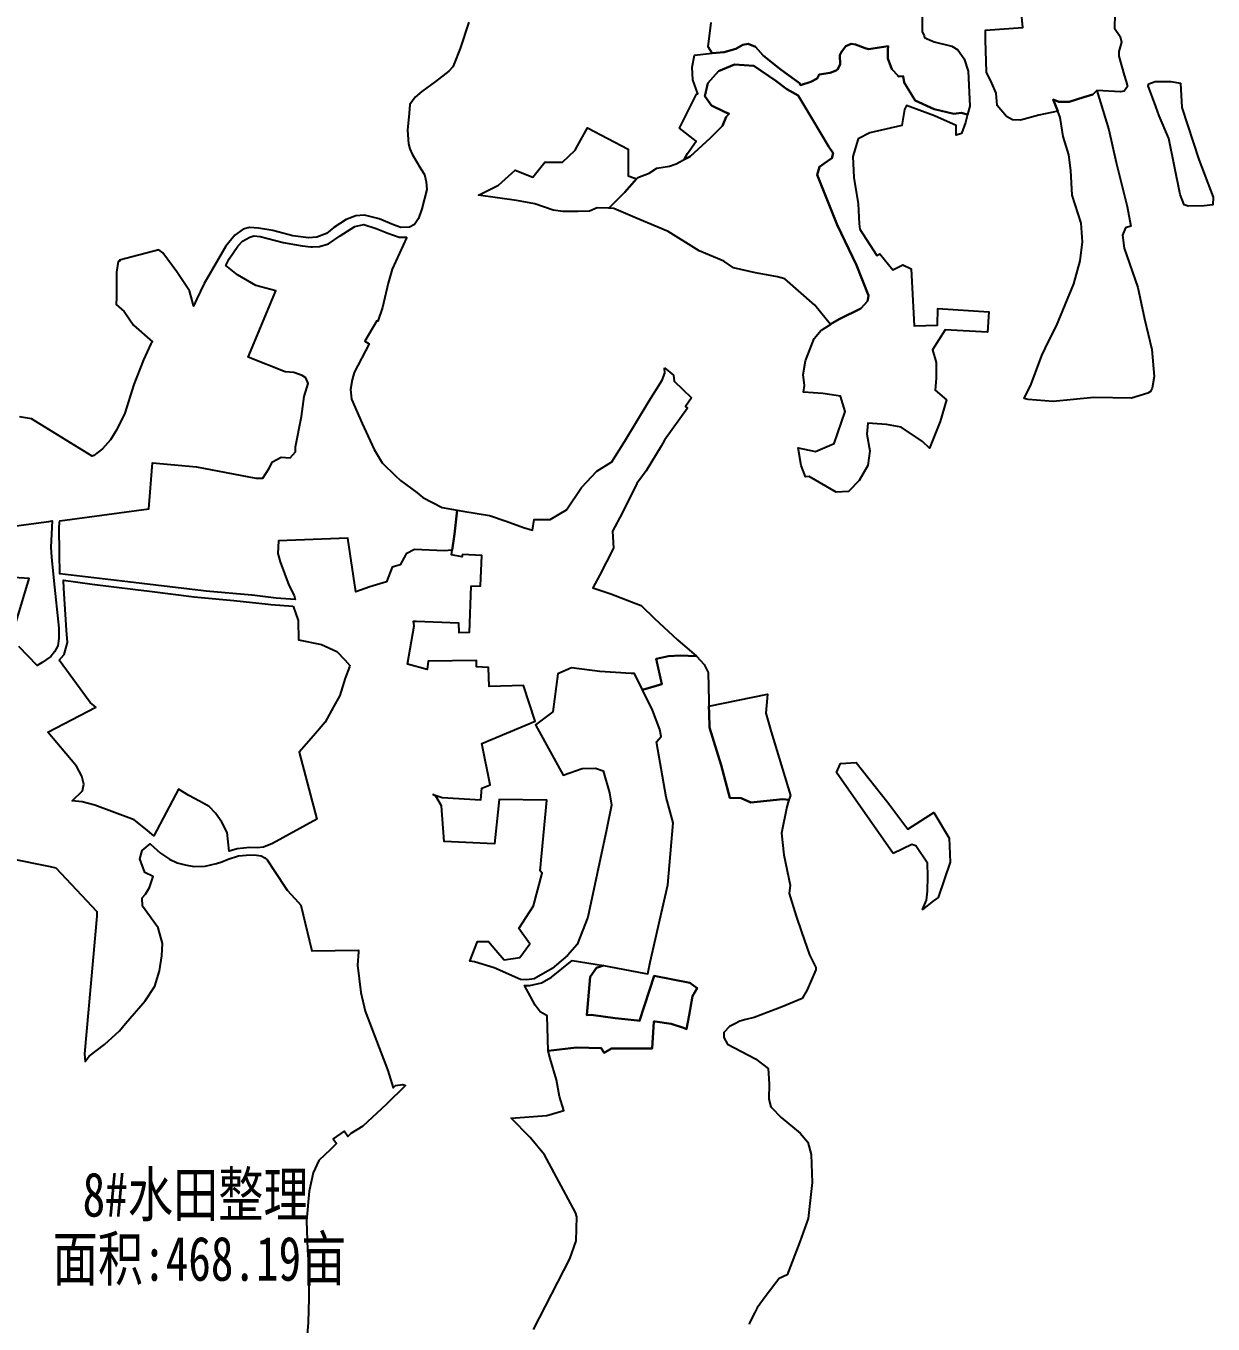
# Model space of a CAD drawing. Header units: millimetres. Extents: x 35444746 to 35449000, y 3482000 to 3488437.
# Drawn here: x 35447465.6 to 35447868.1, y 3484146.7 to 3484586.7 of the extents above; entities that cross this region are included whole.
import ezdxf
from ezdxf.enums import TextEntityAlignment as Align

# ---------------------------------------------------------------- set-up
doc = ezdxf.new("R2010")
doc.units = ezdxf.units.MM
for name, color, linetype, true_color in [('0203.02旱地整理', 9, 'Continuous', 0x808080), ('0204.01水田整理标注', 7, 'Continuous', 0xffffff), ('0204.02水田整理', 9, 'Continuous', 0x808080)]:
    doc.layers.add(name, color=color, linetype=linetype, true_color=true_color)
doc.styles.add('宋体', font='')
doc.styles.get('宋体').set_extended_font_data('SimSun')

msp = doc.modelspace()

# ---------------------------------------------------------------- linework, layer by layer
at = {"layer": '0203.02旱地整理', "color": 41}
for points in [[(35447698.287, 3484577.454), (35447702.366, 3484577.798), (35447706.317, 3484578.881), (35447708.728, 3484580.319), (35447710.53, 3484580.647), (35447712.921, 3484579.6), (35447715.554, 3484576.666), (35447721.175, 3484572.165), (35447727.933, 3484567.257), (35447728.19, 3484566.643), (35447731.684, 3484567.749), (35447733.907, 3484568.818), (35447734.534, 3484570.198), (35447738.329, 3484570.749), (35447740.313, 3484571.605), (35447740.896, 3484572.068), (35447741.672, 3484573.709), (35447741.619, 3484576.782), (35447742.188, 3484577.874), (35447743.636, 3484579.761), (35447745.445, 3484580.562), (35447746.92, 3484580.335), (35447750.199, 3484579.157), (35447751.274, 3484578.834), (35447757.945, 3484579.764), (35447757.867, 3484578.542), (35447757.844, 3484575.651), (35447759.176, 3484572.069), (35447761.369, 3484569.756), (35447761.453, 3484569.586), (35447763.018, 3484569.63), (35447763.431, 3484567.53), (35447767.1, 3484561.42), (35447773.515, 3484558.477), (35447780.247, 3484556.92), (35447782.739, 3484557.18), (35447784.862, 3484556.698), (35447784.128, 3484553.906), (35447782.88, 3484550.163), (35447781.049, 3484549.694), (35447781.026, 3484550.504), (35447781.02, 3484552.875), (35447773.641, 3484556.16), (35447764.213, 3484559.647), (35447763.508, 3484558.393), (35447762.594, 3484552.946), (35447751.767, 3484550.399), (35447747.777, 3484548.421), (35447746.021, 3484542.369), (35447746.267, 3484535.295), (35447747.821, 3484526.395), (35447748.142, 3484519.576), (35447748.355, 3484517.749), (35447754.063, 3484508.839), (35447755.182, 3484509.442), (35447759.489, 3484504.018), (35447762.934, 3484505.654), (35447765.719, 3484504.294), (35447766.751, 3484485.068), (35447774.669, 3484485.204), (35447774.809, 3484490.945), (35447792.122, 3484489.765), (35447791.655, 3484482.86), (35447777.272, 3484483.611), (35447772.951, 3484476.892), (35447774.272, 3484472.572), (35447774.272, 3484467.173), (35447773.845, 3484463.196), (35447777.707, 3484459.935), (35447775.643, 3484452.615), (35447772.004, 3484443.552), (35447769.572, 3484445.77), (35447762.335, 3484450.689), (35447757.414, 3484451.557), (35447751.043, 3484452.079), (35447750.72, 3484448.322), (35447751.746, 3484442.675), (35447751.025, 3484437.734), (35447748.084, 3484432.553), (35447744.517, 3484428.814), (35447740.379, 3484428.661), (35447731.197, 3484433.974), (35447729.912, 3484433.879), (35447728.412, 3484437.724), (35447727.424, 3484443.68), (35447733.31, 3484442.455), (35447739.687, 3484445.152), (35447743.366, 3484455.939), (35447741.793, 3484461.141), (35447735.751, 3484462.077), (35447729.2, 3484462.517), (35447729.602, 3484464.781), (35447729.115, 3484468.482), (35447729.925, 3484473.119), (35447732.823, 3484480.748), (35447735.296, 3484483.563), (35447735.706, 3484483.823), (35447738.364, 3484485.508), (35447739.008, 3484485.917), (35447741.594, 3484487.441), (35447748.657, 3484490.903), (35447750.907, 3484493.373), (35447751.036, 3484493.881), (35447751.304, 3484495.337), (35447747.182, 3484505.576), (35447740.685, 3484519.265), (35447733.913, 3484536.235), (35447734.706, 3484538.889), (35447736.259, 3484539.992), (35447738.848, 3484541.859), (35447739.339, 3484543.496), (35447737.854, 3484545.66), (35447732.203, 3484555.174), (35447727.454, 3484563.126), (35447723.562, 3484565.221), (35447719.87, 3484568.014), (35447712.386, 3484573.1), (35447705.9, 3484573.599), (35447700.412, 3484571.305), (35447696.819, 3484567.315), (35447695.774, 3484562.84), (35447698.006, 3484559.696), (35447702.447, 3484557.592), (35447704.092, 3484556.9), (35447703.03, 3484555.85), (35447701.813, 3484552.796), (35447697.609, 3484548.594), (35447690.862, 3484542.43), (35447688.79, 3484541.351), (35447689.942, 3484543.399), (35447692.85, 3484547.662), (35447687.157, 3484552.017), (35447692.927, 3484563.551), (35447693.38, 3484563.631), (35447691.762, 3484568.389), (35447691.546, 3484572.693), (35447692.31, 3484576.816)], [(35447698.287, 3484577.454), (35447702.366, 3484577.798), (35447706.317, 3484578.881), (35447708.728, 3484580.319), (35447710.53, 3484580.647), (35447712.921, 3484579.6), (35447715.554, 3484576.666), (35447721.175, 3484572.165), (35447727.933, 3484567.257), (35447728.19, 3484566.643), (35447731.684, 3484567.749), (35447733.907, 3484568.818), (35447734.534, 3484570.198), (35447738.329, 3484570.749), (35447740.313, 3484571.605), (35447740.896, 3484572.068), (35447741.672, 3484573.709), (35447741.619, 3484576.782), (35447742.188, 3484577.874), (35447743.636, 3484579.761), (35447745.445, 3484580.562), (35447746.92, 3484580.335), (35447750.199, 3484579.157), (35447751.274, 3484578.834), (35447757.945, 3484579.764), (35447757.867, 3484578.542), (35447757.844, 3484575.651), (35447759.176, 3484572.069), (35447761.369, 3484569.756), (35447761.453, 3484569.586), (35447763.018, 3484569.63), (35447763.431, 3484567.53), (35447767.1, 3484561.42), (35447773.515, 3484558.477), (35447780.247, 3484556.92), (35447782.739, 3484557.18), (35447784.862, 3484556.698), (35447784.128, 3484553.906), (35447782.88, 3484550.163), (35447781.049, 3484549.694), (35447781.026, 3484550.504), (35447781.02, 3484552.875), (35447773.641, 3484556.16), (35447764.213, 3484559.647), (35447763.508, 3484558.393), (35447762.594, 3484552.946), (35447751.767, 3484550.399), (35447747.777, 3484548.421), (35447746.021, 3484542.369), (35447746.267, 3484535.295), (35447747.821, 3484526.395), (35447748.142, 3484519.576), (35447748.355, 3484517.749), (35447754.063, 3484508.839), (35447755.182, 3484509.442), (35447759.489, 3484504.018), (35447762.934, 3484505.654), (35447765.719, 3484504.294), (35447766.751, 3484485.068), (35447774.669, 3484485.204), (35447774.809, 3484490.945), (35447792.122, 3484489.765), (35447791.655, 3484482.86), (35447777.272, 3484483.611), (35447772.951, 3484476.892), (35447774.272, 3484472.572), (35447774.272, 3484467.173), (35447773.845, 3484463.196), (35447777.707, 3484459.935), (35447775.643, 3484452.615), (35447772.004, 3484443.552), (35447769.572, 3484445.77), (35447762.335, 3484450.689), (35447757.414, 3484451.557), (35447751.043, 3484452.079), (35447750.72, 3484448.322), (35447751.746, 3484442.675), (35447751.025, 3484437.734), (35447748.084, 3484432.553), (35447744.517, 3484428.814), (35447740.379, 3484428.661), (35447731.197, 3484433.974), (35447729.912, 3484433.879), (35447728.412, 3484437.724), (35447727.424, 3484443.68), (35447733.31, 3484442.455), (35447739.687, 3484445.152), (35447743.366, 3484455.939), (35447741.793, 3484461.141), (35447735.751, 3484462.077), (35447729.2, 3484462.517), (35447729.602, 3484464.781), (35447729.115, 3484468.482), (35447729.925, 3484473.119), (35447732.823, 3484480.748), (35447735.296, 3484483.563), (35447735.706, 3484483.823), (35447738.364, 3484485.508), (35447739.008, 3484485.917), (35447741.594, 3484487.441), (35447748.657, 3484490.903), (35447750.907, 3484493.373), (35447751.036, 3484493.881), (35447751.304, 3484495.337), (35447747.182, 3484505.576), (35447740.685, 3484519.265), (35447733.913, 3484536.235), (35447734.706, 3484538.889), (35447736.259, 3484539.992), (35447738.848, 3484541.859), (35447739.339, 3484543.496), (35447737.854, 3484545.66), (35447732.203, 3484555.174), (35447727.454, 3484563.126), (35447723.562, 3484565.221), (35447719.87, 3484568.014), (35447712.386, 3484573.1), (35447705.9, 3484573.599), (35447700.412, 3484571.305), (35447696.819, 3484567.315), (35447695.774, 3484562.84), (35447698.006, 3484559.696), (35447702.447, 3484557.592), (35447704.092, 3484556.9), (35447703.03, 3484555.85), (35447701.813, 3484552.796), (35447697.609, 3484548.594), (35447690.862, 3484542.43), (35447688.79, 3484541.351), (35447689.942, 3484543.399), (35447692.85, 3484547.662), (35447687.157, 3484552.017), (35447692.927, 3484563.551), (35447693.38, 3484563.631), (35447691.762, 3484568.389), (35447691.546, 3484572.693), (35447692.31, 3484576.816)], [(35447857.079, 3484567.298), (35447857.518, 3484559.015), (35447863.355, 3484541.42), (35447868.125, 3484528.658), (35447868.106, 3484526.007), (35447865.121, 3484525.696), (35447859.652, 3484525.569), (35447858.33, 3484526.076), (35447857.029, 3484529.565), (35447853.162, 3484548.548), (35447849.903, 3484556.191), (35447848.744, 3484559.408), (35447846.143, 3484566.381), (35447846.314, 3484567.043), (35447848.472, 3484567.855), (35447853.771, 3484567.818)], [(35447857.079, 3484567.298), (35447857.518, 3484559.015), (35447863.355, 3484541.42), (35447868.125, 3484528.658), (35447868.106, 3484526.007), (35447865.121, 3484525.696), (35447859.652, 3484525.569), (35447858.33, 3484526.076), (35447857.029, 3484529.565), (35447853.162, 3484548.548), (35447849.903, 3484556.191), (35447848.744, 3484559.408), (35447846.143, 3484566.381), (35447846.314, 3484567.043), (35447848.472, 3484567.855), (35447853.771, 3484567.818)], [(35447828.665, 3484564.733), (35447832.761, 3484551.434), (35447835.232, 3484540.396), (35447839.02, 3484525.478), (35447840.234, 3484518.804), (35447838.491, 3484518.24), (35447837.385, 3484515.735), (35447837.94, 3484511.291), (35447842.642, 3484498.025), (35447844.913, 3484487.367), (35447847.392, 3484476.965), (35447848.165, 3484467.831), (35447847.529, 3484463.907), (35447846.934, 3484462.739), (35447846.049, 3484462.176), (35447840.515, 3484460.458), (35447827.748, 3484460.698), (35447813.913, 3484459.405), (35447805.465, 3484460.035), (35447804.075, 3484460.349), (35447806.481, 3484465.194), (35447810.082, 3484474.922), (35447812.279, 3484479.702), (35447815.09, 3484484.976), (35447820.904, 3484499.221), (35447823.046, 3484507.098), (35447823.833, 3484513.468), (35447823.374, 3484519.854), (35447820.319, 3484529.268), (35447819.875, 3484537.667), (35447819.227, 3484542.943), (35447817.895, 3484547.4), (35447817.342, 3484549.251), (35447816.296, 3484555.636), (35447815.482, 3484557.729), (35447813.942, 3484561.686), (35447815.78, 3484560.918), (35447819.385, 3484560.893), (35447824.258, 3484562.535), (35447827.366, 3484563.435)], [(35447828.665, 3484564.733), (35447832.761, 3484551.434), (35447835.232, 3484540.396), (35447839.02, 3484525.478), (35447840.234, 3484518.804), (35447838.491, 3484518.24), (35447837.385, 3484515.735), (35447837.94, 3484511.291), (35447842.642, 3484498.025), (35447844.913, 3484487.367), (35447847.392, 3484476.965), (35447848.165, 3484467.831), (35447847.529, 3484463.907), (35447846.934, 3484462.739), (35447846.049, 3484462.176), (35447840.515, 3484460.458), (35447827.748, 3484460.698), (35447813.913, 3484459.405), (35447805.465, 3484460.035), (35447804.075, 3484460.349), (35447806.481, 3484465.194), (35447810.082, 3484474.922), (35447812.279, 3484479.702), (35447815.09, 3484484.976), (35447820.904, 3484499.221), (35447823.046, 3484507.098), (35447823.833, 3484513.468), (35447823.374, 3484519.854), (35447820.319, 3484529.268), (35447819.875, 3484537.667), (35447819.227, 3484542.943), (35447817.895, 3484547.4), (35447817.342, 3484549.251), (35447816.296, 3484555.636), (35447815.482, 3484557.729), (35447813.942, 3484561.686), (35447815.78, 3484560.918), (35447819.385, 3484560.893), (35447824.258, 3484562.535), (35447827.366, 3484563.435)], [(35447672.653, 3484534.828), (35447668.62, 3484530.368), (35447663.214, 3484524.868), (35447659.321, 3484524.971), (35447656.688, 3484523.846), (35447652.794, 3484523.806), (35447647.681, 3484523.806), (35447644.394, 3484524.172), (35447638.094, 3484526.362), (35447631.885, 3484527.548), (35447619.04, 3484529.302), (35447625.833, 3484532.677), (35447631.471, 3484537.833), (35447637.469, 3484535.435), (35447641.548, 3484540.471), (35447647.495, 3484540.471), (35447651.795, 3484544.598), (35447652.618, 3484545.998), (35447656.039, 3484552.174), (35447669.79, 3484544.894), (35447669.79, 3484535.828), (35447672.029, 3484535.072)], [(35447672.653, 3484534.828), (35447668.62, 3484530.368), (35447663.214, 3484524.868), (35447659.321, 3484524.971), (35447656.688, 3484523.846), (35447652.794, 3484523.806), (35447647.681, 3484523.806), (35447644.394, 3484524.172), (35447638.094, 3484526.362), (35447631.885, 3484527.548), (35447619.04, 3484529.302), (35447625.833, 3484532.677), (35447631.471, 3484537.833), (35447637.469, 3484535.435), (35447641.548, 3484540.471), (35447647.495, 3484540.471), (35447651.795, 3484544.598), (35447652.618, 3484545.998), (35447656.039, 3484552.174), (35447669.79, 3484544.894), (35447669.79, 3484535.828), (35447672.029, 3484535.072)], [(35447594.741, 3484515.06), (35447589.748, 3484504.206), (35447588.432, 3484499.45), (35447586.496, 3484491.234), (35447584.895, 3484486.592), (35447584.588, 3484486.733), (35447580.466, 3484479.774), (35447581.928, 3484478.897), (35447576.833, 3484469.198), (35447576.18, 3484466.692), (35447575.648, 3484463.407), (35447575.982, 3484460.119), (35447579.584, 3484451.887), (35447583.616, 3484443.134), (35447586.402, 3484438.548), (35447590.914, 3484434.22), (35447592.592, 3484432.611), (35447598.098, 3484428.475), (35447600.219, 3484426.882), (35447606.696, 3484423.396), (35447611.774, 3484422.511), (35447610.855, 3484414.462), (35447610.08, 3484408.933), (35447607.391, 3484408.738), (35447597.358, 3484409.265), (35447594.497, 3484407.752), (35447592.428, 3484404.003), (35447589.719, 3484403.229), (35447587.867, 3484398.219), (35447582.149, 3484396.586), (35447577.392, 3484394.826), (35447574.775, 3484413.081), (35447551.198, 3484412.147), (35447551.002, 3484407.889), (35447551.784, 3484405.08), (35447554.679, 3484397.172), (35447556.588, 3484393.656), (35447556.841, 3484392.268), (35447550.4, 3484392.684), (35447542.322, 3484393.686), (35447542.22, 3484393.695), (35447526.699, 3484395.117), (35447525.829, 3484395.196), (35447509.636, 3484397.089), (35447500.113, 3484398.276), (35447477.12, 3484400.991), (35447477.006, 3484407.937), (35447476.832, 3484416.698), (35447476.972, 3484418.194), (35447477.039, 3484418.912), (35447507.282, 3484422.967), (35447508.473, 3484438.608), (35447523.433, 3484437.176), (35447543.545, 3484433.378), (35447545.966, 3484433.355), (35447547.957, 3484436.583), (35447549.246, 3484438.904), (35447552.097, 3484440.533), (35447555.149, 3484440.262), (35447557.027, 3484442.308), (35447556.949, 3484443.975), (35447558.972, 3484454.255), (35447559.942, 3484461.074), (35447561.302, 3484465.495), (35447560.453, 3484467.381), (35447559.276, 3484468.198), (35447556.398, 3484469.179), (35447553.462, 3484469.45), (35447540.932, 3484474.35), (35447550.315, 3484496.882), (35447543.551, 3484498.639), (35447537.319, 3484502.293), (35447533.332, 3484505.504), (35447534.479, 3484507.744), (35447537.443, 3484512.025), (35447539.005, 3484513.772), (35447541.462, 3484515.069), (35447542.842, 3484515.511), (35447545.051, 3484515.318), (35447552.798, 3484513.322), (35447559.224, 3484512.121), (35447562.185, 3484511.775), (35447562.741, 3484511.802), (35447565.147, 3484511.923), (35447568.22, 3484512.832), (35447572.158, 3484515.544), (35447577.143, 3484518.736), (35447580.144, 3484519.353), (35447584.38, 3484518.03), (35447588.263, 3484516.442), (35447592.146, 3484515.119)], [(35447594.741, 3484515.06), (35447589.748, 3484504.206), (35447588.432, 3484499.45), (35447586.496, 3484491.234), (35447584.895, 3484486.592), (35447584.588, 3484486.733), (35447580.466, 3484479.774), (35447581.928, 3484478.897), (35447576.833, 3484469.198), (35447576.18, 3484466.692), (35447575.648, 3484463.407), (35447575.982, 3484460.119), (35447579.584, 3484451.887), (35447583.616, 3484443.134), (35447586.402, 3484438.548), (35447590.914, 3484434.22), (35447592.592, 3484432.611), (35447598.098, 3484428.475), (35447600.219, 3484426.882), (35447606.696, 3484423.396), (35447611.774, 3484422.511), (35447610.855, 3484414.462), (35447610.08, 3484408.933), (35447607.391, 3484408.738), (35447597.358, 3484409.265), (35447594.497, 3484407.752), (35447592.428, 3484404.003), (35447589.719, 3484403.229), (35447587.867, 3484398.219), (35447582.149, 3484396.586), (35447577.392, 3484394.826), (35447574.775, 3484413.081), (35447551.198, 3484412.147), (35447551.002, 3484407.889), (35447551.784, 3484405.08), (35447554.679, 3484397.172), (35447556.588, 3484393.656), (35447556.841, 3484392.268), (35447550.4, 3484392.684), (35447542.322, 3484393.686), (35447542.22, 3484393.695), (35447526.699, 3484395.117), (35447525.829, 3484395.196), (35447509.636, 3484397.089), (35447500.113, 3484398.276), (35447477.12, 3484400.991), (35447477.006, 3484407.937), (35447476.832, 3484416.698), (35447476.972, 3484418.194), (35447477.039, 3484418.912), (35447507.282, 3484422.967), (35447508.473, 3484438.608), (35447523.433, 3484437.176), (35447543.545, 3484433.378), (35447545.966, 3484433.355), (35447547.957, 3484436.583), (35447549.246, 3484438.904), (35447552.097, 3484440.533), (35447555.149, 3484440.262), (35447557.027, 3484442.308), (35447556.949, 3484443.975), (35447558.972, 3484454.255), (35447559.942, 3484461.074), (35447561.302, 3484465.495), (35447560.453, 3484467.381), (35447559.276, 3484468.198), (35447556.398, 3484469.179), (35447553.462, 3484469.45), (35447540.932, 3484474.35), (35447550.315, 3484496.882), (35447543.551, 3484498.639), (35447537.319, 3484502.293), (35447533.332, 3484505.504), (35447534.479, 3484507.744), (35447537.443, 3484512.025), (35447539.005, 3484513.772), (35447541.462, 3484515.069), (35447542.842, 3484515.511), (35447545.051, 3484515.318), (35447552.798, 3484513.322), (35447559.224, 3484512.121), (35447562.185, 3484511.775), (35447562.741, 3484511.802), (35447565.147, 3484511.923), (35447568.22, 3484512.832), (35447572.158, 3484515.544), (35447577.143, 3484518.736), (35447580.144, 3484519.353), (35447584.38, 3484518.03), (35447588.263, 3484516.442), (35447592.146, 3484515.119)], [(35447682.136, 3484470.742), (35447685.182, 3484468.3), (35447685.339, 3484466.313), (35447691.287, 3484460.641), (35447689.235, 3484457.632), (35447689.962, 3484457.12), (35447682.133, 3484446.232), (35447680.951, 3484444.253), (35447675.924, 3484435.839), (35447674.709, 3484434.212), (35447672.784, 3484431.635), (35447667.764, 3484421.506), (35447664.483, 3484415.441), (35447664.822, 3484409.634), (35447660.048, 3484400.363), (35447657.835, 3484396.244), (35447663.872, 3484394.142), (35447672.402, 3484390.878), (35447674.212, 3484390.236), (35447678.769, 3484385.782), (35447686.485, 3484378.594), (35447692.968, 3484373.074), (35447687.453, 3484373.226), (35447683.476, 3484373.046), (35447679.334, 3484372.113), (35447681.238, 3484363.528), (35447674.655, 3484361.609), (35447671.899, 3484367.18), (35447670.858, 3484367.218), (35447660.209, 3484367.913), (35447650.536, 3484369.126), (35447645.983, 3484367.075), (35447644.231, 3484354.157), (35447638.326, 3484349.751), (35447647.757, 3484332.763), (35447654.246, 3484334.99), (35447658.759, 3484335.107), (35447661.341, 3484334.163), (35447663.438, 3484326.709), (35447664.144, 3484322.596), (35447662.423, 3484314.209), (35447656.159, 3484284.568), (35447652.532, 3484275.362), (35447649.232, 3484271.602), (35447644.034, 3484267.174), (35447637.971, 3484263.738), (35447635.439, 3484263.37), (35447633.275, 3484263.508), (35447624.38, 3484267.377), (35447617.695, 3484269.503), (35447616.051, 3484269.721), (35447618.695, 3484276.298), (35447622.431, 3484276.326), (35447624.95, 3484273.358), (35447627.712, 3484270.104), (35447633.04, 3484270.893), (35447636.457, 3484275.536), (35447632.747012, 3484280.726984), (35447637.657663, 3484288.449693), (35447640.668049, 3484299.451878), (35447639.969757, 3484300.250015), (35447642.165, 3484324.283), (35447626.098, 3484324.439), (35447624.471, 3484309.472), (35447607.397, 3484310.215), (35447606.458, 3484322.288), (35447604.526, 3484325.618), (35447603.69, 3484326.145), (35447606.679, 3484325.202), (35447619.889, 3484324.416), (35447620.176, 3484328.355), (35447622.951, 3484329.443), (35447620.202, 3484343.448), (35447638.27, 3484350.973), (35447634.278, 3484363.167), (35447622.618, 3484362.722), (35447622.482, 3484369.207), (35447618.33, 3484369.455), (35447618.33, 3484371.623), (35447601.986, 3484371.39), (35447601.595, 3484368.572), (35447595.022, 3484370.322), (35447597.172, 3484383.371), (35447596.983, 3484384.944), (35447597.973, 3484384.868), (35447612.227, 3484384.301), (35447612.321, 3484381.093), (35447616.003, 3484381.188), (35447616.569, 3484396.757), (35447619.757, 3484396.883), (35447620.216, 3484407.149), (35447613.573, 3484407.497), (35447613.409, 3484406.757), (35447609.863, 3484407.387), (35447610.08, 3484408.933), (35447610.855, 3484414.462), (35447611.774, 3484422.511), (35447613.727, 3484422.171), (35447622.719, 3484420.753), (35447628.421, 3484418.828), (35447634.295, 3484416.643), (35447637.334, 3484415.738), (35447637.959, 3484419.326), (35447643.346, 3484419.347), (35447648.921, 3484422.661), (35447653.996, 3484430.231), (35447659.123, 3484435.736), (35447664.249, 3484438.894), (35447668.627, 3484445.949), (35447676.924, 3484459.633), (35447681.3, 3484466.6), (35447682.269, 3484468.925)], [(35447682.136, 3484470.742), (35447685.182, 3484468.3), (35447685.339, 3484466.313), (35447691.287, 3484460.641), (35447689.235, 3484457.632), (35447689.962, 3484457.12), (35447682.133, 3484446.232), (35447680.951, 3484444.253), (35447675.924, 3484435.839), (35447674.709, 3484434.212), (35447672.784, 3484431.635), (35447667.764, 3484421.506), (35447664.483, 3484415.441), (35447664.822, 3484409.634), (35447660.048, 3484400.363), (35447657.835, 3484396.244), (35447663.872, 3484394.142), (35447672.402, 3484390.878), (35447674.212, 3484390.236), (35447678.769, 3484385.782), (35447686.485, 3484378.594), (35447692.968, 3484373.074), (35447687.453, 3484373.226), (35447683.476, 3484373.046), (35447679.334, 3484372.113), (35447681.238, 3484363.528), (35447674.655, 3484361.609), (35447671.899, 3484367.18), (35447670.858, 3484367.218), (35447660.209, 3484367.913), (35447650.536, 3484369.126), (35447645.983, 3484367.075), (35447644.231, 3484354.157), (35447638.326, 3484349.751), (35447647.757, 3484332.763), (35447654.246, 3484334.99), (35447658.759, 3484335.107), (35447661.341, 3484334.163), (35447663.438, 3484326.709), (35447664.144, 3484322.596), (35447662.423, 3484314.209), (35447656.159, 3484284.568), (35447652.532, 3484275.362), (35447649.232, 3484271.602), (35447644.034, 3484267.174), (35447637.971, 3484263.738), (35447635.439, 3484263.37), (35447633.275, 3484263.508), (35447624.38, 3484267.377), (35447617.695, 3484269.503), (35447616.051, 3484269.721), (35447618.695, 3484276.298), (35447622.431, 3484276.326), (35447624.95, 3484273.358), (35447627.712, 3484270.104), (35447633.04, 3484270.893), (35447636.457, 3484275.536), (35447632.747012, 3484280.726984), (35447637.657663, 3484288.449693), (35447640.668049, 3484299.451878), (35447639.969757, 3484300.250015), (35447642.165, 3484324.283), (35447626.098, 3484324.439), (35447624.471, 3484309.472), (35447607.397, 3484310.215), (35447606.458, 3484322.288), (35447604.526, 3484325.618), (35447603.69, 3484326.145), (35447606.679, 3484325.202), (35447619.889, 3484324.416), (35447620.176, 3484328.355), (35447622.951, 3484329.443), (35447620.202, 3484343.448), (35447638.27, 3484350.973), (35447634.278, 3484363.167), (35447622.618, 3484362.722), (35447622.482, 3484369.207), (35447618.33, 3484369.455), (35447618.33, 3484371.623), (35447601.986, 3484371.39), (35447601.595, 3484368.572), (35447595.022, 3484370.322), (35447597.172, 3484383.371), (35447596.983, 3484384.944), (35447597.973, 3484384.868), (35447612.227, 3484384.301), (35447612.321, 3484381.093), (35447616.003, 3484381.188), (35447616.569, 3484396.757), (35447619.757, 3484396.883), (35447620.216, 3484407.149), (35447613.573, 3484407.497), (35447613.409, 3484406.757), (35447609.863, 3484407.387), (35447610.08, 3484408.933), (35447610.855, 3484414.462), (35447611.774, 3484422.511), (35447613.727, 3484422.171), (35447622.719, 3484420.753), (35447628.421, 3484418.828), (35447634.295, 3484416.643), (35447637.334, 3484415.738), (35447637.959, 3484419.326), (35447643.346, 3484419.347), (35447648.921, 3484422.661), (35447653.996, 3484430.231), (35447659.123, 3484435.736), (35447664.249, 3484438.894), (35447668.627, 3484445.949), (35447676.924, 3484459.633), (35447681.3, 3484466.6), (35447682.269, 3484468.925)], [(35447556.214, 3484389.969), (35447557.894, 3484385.109), (35447558.038, 3484378.58), (35447565.82, 3484377.008), (35447571.05, 3484374.655), (35447573.666, 3484371.804), (35447575.455, 3484369.932), (35447575.251, 3484369.409), (35447573.778, 3484365.633), (35447572.009, 3484359.721), (35447569.902, 3484355.9), (35447567.091, 3484350.689), (35447563.099, 3484346.109), (35447558.205, 3484340.495), (35447564.278, 3484317.754), (35447549.201, 3484309.58), (35447546.194, 3484308.32), (35447544.002, 3484308.086), (35447541.504, 3484308.167), (35447537.165, 3484307.802), (35447534.512, 3484306.953), (35447533.826, 3484313.272), (35447531.99, 3484316.802), (35447529.824, 3484319.845), (35447527.74, 3484322.071), (35447524.425, 3484323.871), (35447520.84, 3484325.818), (35447517.328, 3484327.939), (35447508.95, 3484312.167), (35447506.113, 3484314.545), (35447502.298, 3484317.528), (35447488.986, 3484322.503), (35447484.674, 3484323.632), (35447481.313, 3484324.056), (35447484.749, 3484327.364), (35447485.172, 3484329.614), (35447484.487, 3484332.394), (35447482.685, 3484335.778), (35447479.127, 3484340.034), (35447473.046, 3484347.306), (35447489.255, 3484355.781), (35447487.397, 3484357.402), (35447476.818, 3484371.707), (35447478.498, 3484373.58), (35447479.627, 3484377.674), (35447479.393, 3484381.821), (35447478.456, 3484395.966), (35447478.277, 3484398.8), (35447488.074, 3484397.499), (35447502.743, 3484395.663), (35447507.434, 3484395.076), (35447522.608, 3484393.211), (35447525.056, 3484392.986), (35447536.129, 3484391.97), (35447547.743, 3484390.679), (35447548.592, 3484390.608)], [(35447556.214, 3484389.969), (35447557.894, 3484385.109), (35447558.038, 3484378.58), (35447565.82, 3484377.008), (35447571.05, 3484374.655), (35447573.666, 3484371.804), (35447575.455, 3484369.932), (35447575.251, 3484369.409), (35447573.778, 3484365.633), (35447572.009, 3484359.721), (35447569.902, 3484355.9), (35447567.091, 3484350.689), (35447563.099, 3484346.109), (35447558.205, 3484340.495), (35447564.278, 3484317.754), (35447549.201, 3484309.58), (35447546.194, 3484308.32), (35447544.002, 3484308.086), (35447541.504, 3484308.167), (35447537.165, 3484307.802), (35447534.512, 3484306.953), (35447533.826, 3484313.272), (35447531.99, 3484316.802), (35447529.824, 3484319.845), (35447527.74, 3484322.071), (35447524.425, 3484323.871), (35447520.84, 3484325.818), (35447517.328, 3484327.939), (35447508.95, 3484312.167), (35447506.113, 3484314.545), (35447502.298, 3484317.528), (35447488.986, 3484322.503), (35447484.674, 3484323.632), (35447481.313, 3484324.056), (35447484.749, 3484327.364), (35447485.172, 3484329.614), (35447484.487, 3484332.394), (35447482.685, 3484335.778), (35447479.127, 3484340.034), (35447473.046, 3484347.306), (35447489.255, 3484355.781), (35447487.397, 3484357.402), (35447476.818, 3484371.707), (35447478.498, 3484373.58), (35447479.627, 3484377.674), (35447479.393, 3484381.821), (35447478.456, 3484395.966), (35447478.277, 3484398.8), (35447488.074, 3484397.499), (35447502.743, 3484395.663), (35447507.434, 3484395.076), (35447522.608, 3484393.211), (35447525.056, 3484392.986), (35447536.129, 3484391.97), (35447547.743, 3484390.679), (35447548.592, 3484390.608)], [(35447697.201, 3484356.057), (35447717.024, 3484360.153), (35447716.525, 3484353.726), (35447718.323, 3484347.363), (35447724.891, 3484325.834), (35447724.289, 3484324.319), (35447722.188, 3484324.548), (35447711.409, 3484323.443), (35447708.095, 3484324.917), (35447704.305, 3484325.073), (35447701.318, 3484336.11), (35447697.37, 3484348.848), (35447697.256, 3484353.712)], [(35447697.201, 3484356.057), (35447717.024, 3484360.153), (35447716.525, 3484353.726), (35447718.323, 3484347.363), (35447724.891, 3484325.834), (35447724.289, 3484324.319), (35447722.188, 3484324.548), (35447711.409, 3484323.443), (35447708.095, 3484324.917), (35447704.305, 3484325.073), (35447701.318, 3484336.11), (35447697.37, 3484348.848), (35447697.256, 3484353.712)], [(35447759.683, 3484306.162), (35447740.408, 3484333.663), (35447741.783, 3484336.658), (35447747.118, 3484336.998), (35447757.867, 3484323.491), (35447764.68, 3484314.413), (35447773.475, 3484320.093), (35447778.615, 3484311.345), (35447778.95, 3484303.271), (35447774.951, 3484291.282), (35447773.382, 3484290.078), (35447769.546, 3484287.136), (35447770.927, 3484290.377), (35447771.335, 3484293.438), (35447771.356, 3484298.395), (35447771.29, 3484302.84), (35447767.297, 3484308.754), (35447765.932, 3484309.187)], [(35447759.683, 3484306.162), (35447740.408, 3484333.663), (35447741.783, 3484336.658), (35447747.118, 3484336.998), (35447757.867, 3484323.491), (35447764.68, 3484314.413), (35447773.475, 3484320.093), (35447778.615, 3484311.345), (35447778.95, 3484303.271), (35447774.951, 3484291.282), (35447773.382, 3484290.078), (35447769.546, 3484287.136), (35447770.927, 3484290.377), (35447771.335, 3484293.438), (35447771.356, 3484298.395), (35447771.29, 3484302.84), (35447767.297, 3484308.754), (35447765.932, 3484309.187)], [(35447650.846, 3484269.848), (35447661.414, 3484268.215), (35447659.084, 3484267.449), (35447656.92, 3484264.386), (35447655.781, 3484251.364), (35447657.208, 3484251.433), (35447665.409, 3484250.361), (35447672.918, 3484249.527), (35447673.642, 3484249.486), (35447678.605, 3484264.676), (35447690.749, 3484262.329), (35447693.216, 3484260.57), (35447691.658, 3484257.828), (35447690.429, 3484251.391), (35447689.616, 3484246.681), (35447688.578, 3484247.134), (35447684.341, 3484248.386), (35447678.917, 3484249.185), (35447678.509, 3484249.208), (35447677.977, 3484240.046), (35447664.136, 3484240.046), (35447661.633, 3484238.568), (35447660.606, 3484240.133), (35447652.299, 3484240.424), (35447642.675, 3484239.277), (35447642.288, 3484251.093), (35447639.968, 3484252.48), (35447638.221, 3484254.708), (35447636.632, 3484257.694), (35447634.619, 3484261.477), (35447636.41, 3484261.395), (35447640.395, 3484262.387), (35447643.776, 3484264.309)], [(35447650.846, 3484269.848), (35447661.414, 3484268.215), (35447659.084, 3484267.449), (35447656.92, 3484264.386), (35447655.781, 3484251.364), (35447657.208, 3484251.433), (35447665.409, 3484250.361), (35447672.918, 3484249.527), (35447673.642, 3484249.486), (35447678.605, 3484264.676), (35447690.749, 3484262.329), (35447693.216, 3484260.57), (35447691.658, 3484257.828), (35447690.429, 3484251.391), (35447689.616, 3484246.681), (35447688.578, 3484247.134), (35447684.341, 3484248.386), (35447678.917, 3484249.185), (35447678.509, 3484249.208), (35447677.977, 3484240.046), (35447664.136, 3484240.046), (35447661.633, 3484238.568), (35447660.606, 3484240.133), (35447652.299, 3484240.424), (35447642.675, 3484239.277), (35447642.288, 3484251.093), (35447639.968, 3484252.48), (35447638.221, 3484254.708), (35447636.632, 3484257.694), (35447634.619, 3484261.477), (35447636.41, 3484261.395), (35447640.395, 3484262.387), (35447643.776, 3484264.309)]]:
    msp.add_lwpolyline(points, close=True, dxfattribs=at)
at = {"layer": '0204.02水田整理', "color": 51}
for points in [[(35447769.613, 3484601.442), (35447769.498, 3484584.744), (35447770.115, 3484583.265), (35447770.324, 3484582.763), (35447771.198, 3484582.248), (35447773.564, 3484581.323), (35447779.57, 3484579.854), (35447781.541, 3484578.609), (35447783.719, 3484575.499), (35447785.068, 3484571.352), (35447785.598, 3484559.49), (35447784.862, 3484556.698), (35447782.739, 3484557.18), (35447780.247, 3484556.92), (35447773.515, 3484558.477), (35447767.1, 3484561.42), (35447763.431, 3484567.53), (35447763.018, 3484569.63), (35447761.453, 3484569.586), (35447761.369, 3484569.756), (35447759.176, 3484572.069), (35447757.844, 3484575.651), (35447757.867, 3484578.542), (35447757.945, 3484579.764), (35447751.274, 3484578.834), (35447750.199, 3484579.157), (35447746.92, 3484580.335), (35447745.445, 3484580.562), (35447743.636, 3484579.761), (35447742.188, 3484577.874), (35447741.619, 3484576.782), (35447741.672, 3484573.709), (35447740.896, 3484572.068), (35447740.313, 3484571.605), (35447738.329, 3484570.749), (35447734.534, 3484570.198), (35447733.907, 3484568.818), (35447731.684, 3484567.749), (35447728.19, 3484566.643), (35447727.933, 3484567.257), (35447721.175, 3484572.165), (35447715.554, 3484576.666), (35447712.921, 3484579.6), (35447710.53, 3484580.647), (35447708.728, 3484580.319), (35447706.317, 3484578.881), (35447702.366, 3484577.798), (35447698.287, 3484577.454), (35447696.904, 3484579.574), (35447697.918, 3484587.872)], [(35447615.816, 3484587.954), (35447612.883, 3484579.068), (35447610.718, 3484573.61), (35447610.371, 3484572.849), (35447608.997, 3484571.38), (35447604.485, 3484567.796), (35447599.775, 3484564.412), (35447597.531, 3484562.574), (35447595.766, 3484560.01), (35447595.486, 3484557.136), (35447594.92, 3484551.32), (35447595.327, 3484546.681), (35447595.736, 3484544.971), (35447596.527, 3484543.159), (35447599.436, 3484538.23), (35447600.682, 3484536.309), (35447601.305, 3484533.818), (35447601.513, 3484531.275), (35447599.858, 3484524.647), (35447598.699, 3484521.456), (35447597.355, 3484519.344), (35447595.628, 3484518.506), (35447592.695, 3484518.402), (35447590.182, 3484519.239), (35447585.312, 3484521.249), (35447580.836, 3484522.374), (35447580.222, 3484522.528), (35447577.492, 3484522.28), (35447574.2, 3484521.106), (35447570.025, 3484518.341), (35447567.472, 3484516.374), (35447564.249, 3484515.12), (35447561.446, 3484514.869), (35447556.113, 3484515.549), (35447549.257, 3484517.286), (35447544.404, 3484518.172), (35447541.408, 3484518.34), (35447539.213, 3484517.75), (35447536.379, 3484515.751), (35447533.414, 3484512.046), (35447530.914, 3484507.683), (35447526.057, 3484499.388), (35447523.566, 3484494.142), (35447522.424, 3484491.653), (35447521.978, 3484493.564), (35447521.068, 3484496.864), (35447516.735, 3484503.307), (35447512.003, 3484509.804), (35447510.627, 3484510.805), (35447497.336, 3484507.312), (35447497.373, 3484506.901), (35447496.811, 3484506.834), (35447496.289, 3484503.265), (35447496.323, 3484494.608), (35447496.165, 3484492.244), (35447498.947, 3484489.924), (35447502.034, 3484485.275), (35447508.516, 3484479.555), (35447507.89, 3484478.918), (35447505.467, 3484473.526), (35447502.164, 3484465.162), (35447499.129, 3484455.45), (35447496.399, 3484449.938), (35447494.227, 3484446.423), (35447491.577, 3484443.326), (35447488.574, 3484441.095), (35447487.991, 3484440.79), (35447467.475, 3484453.551), (35447463.396, 3484454.209)], [(35447834.82, 3484590.671), (35447834.701, 3484585.935), (35447836.659, 3484583.036), (35447837.105, 3484581.212), (35447836.208, 3484578.033), (35447836.179, 3484576.443), (35447837.988, 3484569.98), (35447838.702, 3484567.836), (35447839.082, 3484566.093), (35447837.988, 3484564.574), (35447836.72, 3484564.304), (35447828.665, 3484564.733), (35447827.366, 3484563.435), (35447824.258, 3484562.535), (35447819.385, 3484560.893), (35447815.78, 3484560.918), (35447813.942, 3484561.686), (35447815.482, 3484557.729), (35447809.026, 3484556.435), (35447802.782, 3484554.711), (35447800.172, 3484554.813), (35447798.075, 3484555.923), (35447794.901, 3484559.735), (35447794.594, 3484563.864), (35447793.102, 3484567.243), (35447791.275, 3484570.962), (35447790.932, 3484581.997), (35447790.955, 3484585.228), (35447803.637, 3484586.151), (35447803.016, 3484592.056)], [(35447434.099, 3484413.548), (35447473.301, 3484418.716), (35447474.489, 3484418.873), (35447474.037, 3484410.007), (35447474.222, 3484406.638), (35447475.039, 3484398.583), (35447476.788, 3484382.58), (35447476.698, 3484379.064), (35447476.348, 3484376.613), (35447475.266, 3484374.566), (35447473.968, 3484372.987), (35447471.032, 3484370.899), (35447469.368, 3484369.915), (35447463.224, 3484376.368)], [(35447461.992, 3484383.864), (35447466.621, 3484399.325), (35447461.523, 3484399.774)], [(35447637.677, 3484144.865), (35447650.049, 3484168.749), (35447652.148, 3484174.876), (35447652.368, 3484183.044), (35447651.964, 3484184.44), (35447641.427, 3484203.996), (35447636.617, 3484209.887), (35447630.084, 3484216.476), (35447642.261, 3484217.374), (35447647.947, 3484219.08), (35447646.522, 3484223.771), (35447645.53, 3484229.461), (35447643.294, 3484236.667), (35447642.675, 3484239.277), (35447652.299, 3484240.424), (35447660.606, 3484240.133), (35447661.633, 3484238.568), (35447664.136, 3484240.046), (35447677.977, 3484240.046), (35447678.509, 3484249.208), (35447678.917, 3484249.185), (35447684.341, 3484248.386), (35447688.578, 3484247.134), (35447689.616, 3484246.681), (35447690.429, 3484251.391), (35447691.658, 3484257.828), (35447693.216, 3484260.57), (35447690.749, 3484262.329), (35447678.605, 3484264.676), (35447673.642, 3484249.486), (35447672.918, 3484249.527), (35447665.409, 3484250.361), (35447657.208, 3484251.433), (35447655.781, 3484251.364), (35447656.92, 3484264.386), (35447659.084, 3484267.449), (35447661.414, 3484268.215), (35447675.138, 3484265.618), (35447676.407, 3484265.35), (35447677.207, 3484269.349), (35447683.298, 3484295.589), (35447685.019, 3484316.536), (35447682.634, 3484325.269), (35447679.425, 3484344.069), (35447680.988, 3484345.865), (35447680.56, 3484348.222), (35447678.08, 3484354.717), (35447674.655, 3484361.609), (35447681.238, 3484363.528), (35447679.334, 3484372.113), (35447683.476, 3484373.046), (35447687.453, 3484373.226), (35447692.968, 3484373.074), (35447695.536, 3484370.245), (35447696.932, 3484367.53), (35447697.161, 3484357.766), (35447697.201, 3484356.057), (35447697.256, 3484353.712), (35447697.37, 3484348.848), (35447701.318, 3484336.11), (35447704.305, 3484325.073), (35447708.095, 3484324.917), (35447711.409, 3484323.443), (35447722.188, 3484324.548), (35447724.289, 3484324.319), (35447723.642, 3484322.038), (35447721.831, 3484313.025), (35447722.627, 3484305.698), (35447724.757, 3484295.432), (35447724.413, 3484292.587), (35447726.706, 3484284.929), (35447728.603, 3484279.628), (35447731.24, 3484271.85), (35447733.383, 3484267.49), (35447733.4, 3484266.781), (35447730.545, 3484259.941), (35447728.819, 3484257.036), (35447722.002, 3484254.178), (35447712.468, 3484250.569), (35447709.748, 3484249.852), (35447707.665, 3484249.304), (35447705.987, 3484248.396), (35447704.178, 3484247.578), (35447702.284, 3484245.529), (35447702.277, 3484243.815), (35447703.52, 3484241.525), (35447712.937, 3484236.578), (35447717.242, 3484233.274), (35447717.562, 3484228.047), (35447717.54, 3484222.908), (35447718.129, 3484220.336), (35447718.363, 3484220.1), (35447721.711, 3484216.724), (35447728.072, 3484211.425), (35447730.669, 3484208.292), (35447731.851, 3484204.09), (35447732.153, 3484194.667), (35447730.817, 3484182.424), (35447728.043, 3484174.556), (35447723.738, 3484163.366), (35447720.952, 3484162.114), (35447716.225, 3484155.894), (35447713.511, 3484152.174), (35447712.717, 3484150.59), (35447710.975, 3484147.113), (35447710.876, 3484146.544)], [(35447459.808, 3484304.64), (35447473.784, 3484301.75), (35447475.752, 3484301.316), (35447489.609, 3484286.524), (35447489.624, 3484284.964), (35447485.409, 3484238.321), (35447485.671, 3484235.705), (35447486.986, 3484237.44), (35447492.206, 3484241.452), (35447497.276, 3484246.041), (35447499.397, 3484248.518), (35447505.992, 3484256.219), (35447509.238, 3484261.255), (35447510.917, 3484266.385), (35447511.637, 3484271.433), (35447511.918, 3484275.613), (35447510.462, 3484281.019), (35447505.097, 3484288.36), (35447505.023, 3484291.147), (35447506.161, 3484292.361), (35447507.478, 3484294.619), (35447508.756, 3484298.398), (35447505.882, 3484299.704), (35447504.25, 3484304.325), (35447505.046, 3484307.194), (35447507.703, 3484309.462), (35447507.789, 3484309.377), (35447511.167, 3484306.23), (35447514.231, 3484304.29), (35447516.835, 3484302.973), (35447519.586, 3484302.276), (35447522.541, 3484301.74), (35447526.337, 3484301.822), (35447530.254, 3484302.76), (35447531.969, 3484303.399), (35447534.174, 3484304.22), (35447537.658, 3484305.335), (35447541.573, 3484305.664), (35447543.721, 3484305.595), (35447545.311, 3484305.338), (35447546.602, 3484304.719), (35447547.341, 3484304.001), (35447549.755, 3484300.434), (35447554.176, 3484293.767), (35447554.272, 3484293.662), (35447557.887, 3484289.676), (35447558.754, 3484288.663), (35447562.56, 3484273.228), (35447578.361, 3484273.389), (35447578.355, 3484272.842), (35447578.047, 3484268.323), (35447579.088, 3484259.04), (35447580.665, 3484252.686), (35447582.971, 3484246.516), (35447588.272, 3484232.663), (35447590.096, 3484226.761), (35447590.889, 3484227.499), (35447593.384, 3484227.915), (35447594.237, 3484227.497), (35447587.686, 3484221.085), (35447579.81, 3484213.799), (35447575.769, 3484211.26), (35447574.698, 3484210.287), (35447573.463, 3484212.069), (35447569.735, 3484209.408), (35447570.891, 3484207.886), (35447568.828, 3484205.874), (35447564.953, 3484202.095), (35447562.942, 3484197.95), (35447561.572, 3484191.765), (35447560.745, 3484181.637), (35447561.089, 3484171.886), (35447561.361, 3484167.022), (35447561.449, 3484165.441), (35447561.489, 3484155.421), (35447561.277, 3484147.17), (35447560.769, 3484140.306)]]:
    msp.add_lwpolyline(points, dxfattribs=at)
msp.add_lwpolyline([(35447688.79, 3484541.351), (35447690.862, 3484542.43), (35447697.609, 3484548.594), (35447701.813, 3484552.796), (35447703.03, 3484555.85), (35447704.092, 3484556.9), (35447702.447, 3484557.592), (35447698.006, 3484559.696), (35447695.774, 3484562.84), (35447696.819, 3484567.315), (35447700.412, 3484571.305), (35447705.9, 3484573.599), (35447712.386, 3484573.1), (35447719.87, 3484568.014), (35447723.562, 3484565.221), (35447727.454, 3484563.126), (35447732.203, 3484555.174), (35447737.854, 3484545.66), (35447739.339, 3484543.496), (35447738.848, 3484541.859), (35447736.259, 3484539.992), (35447734.706, 3484538.889), (35447733.913, 3484536.235), (35447740.685, 3484519.265), (35447747.182, 3484505.576), (35447751.304, 3484495.337), (35447751.036, 3484493.881), (35447750.907, 3484493.373), (35447748.657, 3484490.903), (35447741.594, 3484487.441), (35447739.008, 3484485.917), (35447738.364, 3484485.508), (35447733.134, 3484492.079), (35447722.929, 3484500.923), (35447720.469, 3484501.625), (35447712.935, 3484503.005), (35447705.477, 3484504.724), (35447702.231, 3484506.977), (35447693.845, 3484510.492), (35447683.385, 3484516.982), (35447672.807, 3484521.388), (35447664.95, 3484524.822), (35447663.214, 3484524.868), (35447668.62, 3484530.368), (35447672.653, 3484534.828), (35447673.057, 3484535.275), (35447676.927, 3484536.785), (35447679.468, 3484538.492), (35447683.834, 3484539.13), (35447685.751, 3484539.769), (35447686.106, 3484539.954)], close=True, dxfattribs=at)

# ---------------------------------------------------------------- texts
at = {"layer": '0204.01水田整理标注', "color": 51, "style": '宋体', "width": 0.75}
for s, p in [('8#水田整理', (35447523.14422, 3484190.862146, -1620.551232)), ('面积:468.19亩', (35447524.440033, 3484169.184079, -1620.551232))]:
    msp.add_text(s, height=15, dxfattribs=at).set_placement(p, align=Align.MIDDLE)

doc.saveas('drawing.dxf')
